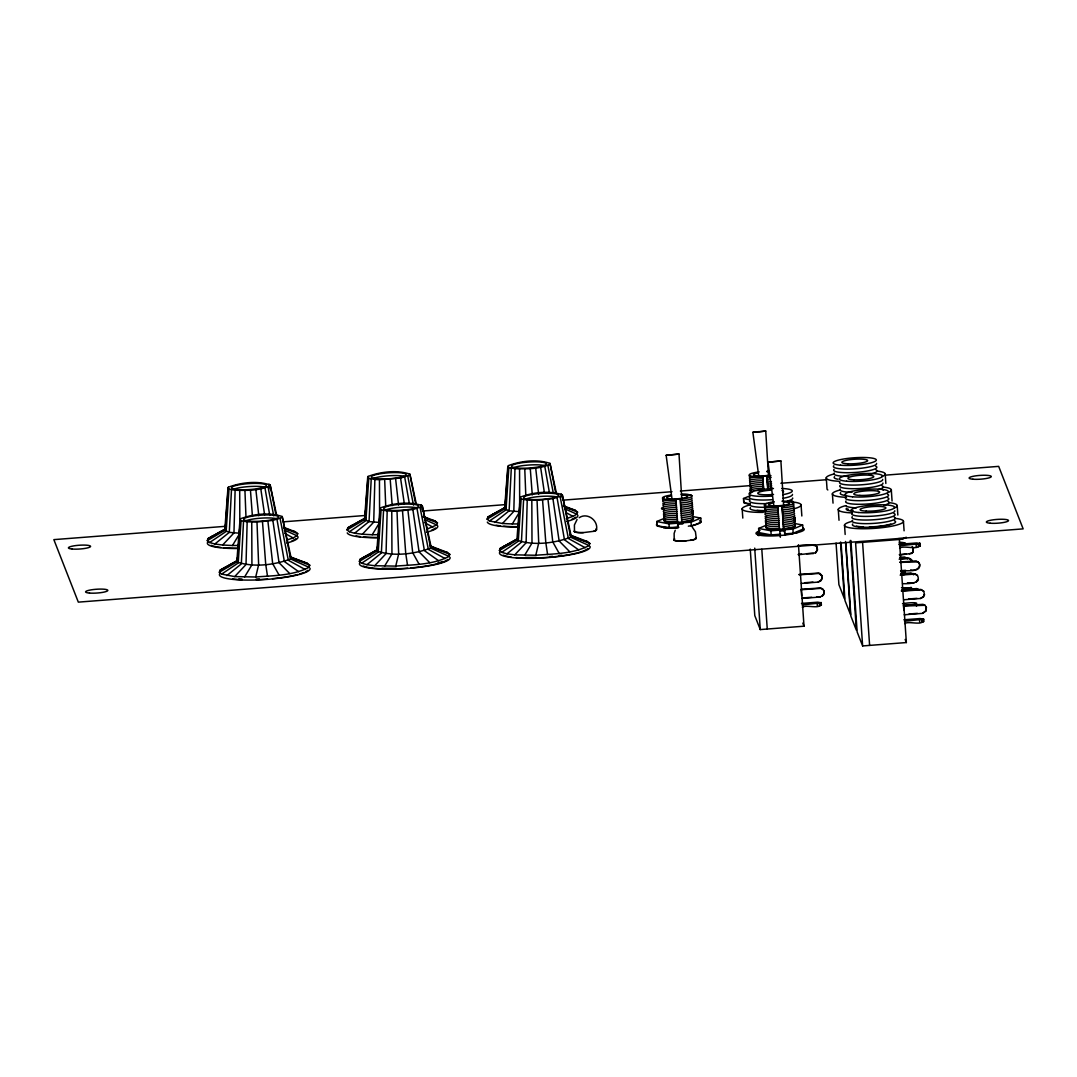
<?xml version="1.0" encoding="UTF-8"?>
<svg xmlns="http://www.w3.org/2000/svg" width="1077" height="1077" viewBox="0 0 1077 1077"><rect width="100%" height="100%" fill="white"/><g stroke="black" fill="none" stroke-linecap="round" stroke-linejoin="round"><path stroke-width="1.5" d="M664.051 516.045C663.836 508.613 662.988 517.579 664.455 516.381A14.782 2.517 -1.8 0 0 675.562 517.687L677.285 517.647M765.935 522.978C765.72 515.533 764.872 524.486 766.339 523.301A14.782 2.517 -1.8 0 0 777.446 524.62L779.169 524.58M276.627 515.048L270.152 484.946C257.12 480.517 241.167 482.442 228.311 487.235L227.947 488.218L229.024 489.079L235.109 490.25L233.965 532.953L222.629 545.029L214.835 544.006L209.598 542.525L207.282 540.667L208.049 538.581L226.076 528.565M239.996 519.787L236.805 561.925C253.566 567.606 274.083 565.129 290.602 558.963L291.073 557.711L282.201 516.516C269.156 512.087 253.216 514.025 240.359 518.818L239.996 519.787L241.073 520.649L247.158 521.82L246.014 564.536L234.678 576.599L221.633 574.095L219.331 572.25L220.098 570.164L238.125 560.134M416.382 504.265L409.906 474.163C396.861 469.734 380.908 471.672 368.065 476.451L367.701 477.434L368.778 478.296L374.863 479.467L373.719 522.17L362.384 534.246L354.575 533.223L349.338 531.742L347.036 529.897L347.804 527.797L365.83 517.781M380.019 508.896L376.829 551.034C393.603 556.715 414.107 554.238 430.638 548.072L431.096 546.82L422.224 505.625C409.193 501.195 393.24 503.134 380.383 507.927L380.019 508.896L381.096 509.758L387.182 510.929L386.051 553.645L374.702 565.721L366.907 564.698L361.67 563.204L359.355 561.359L360.122 559.273L378.148 549.243M556.472 493.495L549.997 463.393C536.952 458.964 520.999 460.902 508.142 465.695L507.792 466.664L508.869 467.526L514.954 468.697L513.81 511.413L502.474 523.489L489.429 520.972L487.114 519.127L487.894 517.041L505.921 507.011M520.07 498.045L516.879 540.169C533.653 545.864 554.157 543.373 570.689 537.221L571.147 535.969L562.275 494.76C549.243 490.345 533.29 492.27 520.433 497.062L520.07 498.045L521.147 498.907L527.232 500.078L526.101 542.781L514.752 554.857L506.957 553.834L501.72 552.353L499.405 550.495L500.172 548.408L518.199 538.392M231.474 489.766L229.293 532.348L214.835 544.006M243.523 521.349L241.329 563.917L226.87 575.589M371.228 478.982L369.034 521.564L354.575 533.223M383.547 510.458L381.366 553.026L366.907 564.698M511.306 468.226L509.125 510.794L494.666 522.466M523.597 499.593L521.416 542.175L506.957 553.834M229.024 489.079L226.143 531.459L209.598 542.525M241.073 520.649L238.192 563.029L221.633 574.095M368.778 478.296L365.897 520.676L349.338 531.742M381.096 509.758L378.215 552.138L361.67 563.204M508.869 467.526L505.988 509.906L489.429 520.972M521.147 498.907L518.266 541.287L501.72 552.353M207.282 540.667L224.756 530.342L225.591 524.068M225.955 519.047L226.708 509.004M226.951 505.651L227.812 493.939M228.055 490.587L228.311 487.235M219.331 572.25L236.805 561.925L237.519 557.321M237.882 552.299L238.502 543.925M238.879 538.904L239.619 528.861M239.861 525.509L240.359 518.818M347.036 529.897L364.511 519.558L365.588 509.933M365.965 504.911L366.705 494.868M367.069 489.847L368.065 476.451M359.355 561.359L376.829 551.034L377.542 546.429M377.785 543.077L378.525 533.034M378.902 528.013L379.642 517.97M379.885 514.618L380.383 507.927M487.114 519.127L504.601 508.802L505.678 499.176M505.921 495.824L506.782 484.112M507.038 480.759L507.779 470.716M517.835 532.226L518.575 522.17M518.831 518.831L519.693 507.105M519.935 503.767L520.433 497.062M227.947 488.218L224.756 530.342L229.293 532.348L239.875 533.25L232.47 545.514L222.629 545.029M367.701 477.434L364.511 519.558L369.034 521.564L379.629 522.466L379.454 479.696L374.863 479.467M507.792 466.664L504.601 508.802L509.125 510.794L519.72 511.696L512.315 523.96L502.474 523.489M234.678 576.599L255.72 577.003L258.642 564.765L256.986 522.008L247.158 521.82M374.702 565.721L395.744 566.112L398.665 553.888L397.009 511.117L387.182 510.929M514.752 554.857L535.794 555.261L538.715 543.023L537.06 500.253L527.232 500.078M815.599 552.824L817.322 549.62L817.174 547.358L817.483 550.01L815.599 552.824L798.394 554.736M818.13 582.105L821.011 580.193L822.02 578.161L821.159 580.597L818.13 582.105L801.423 583.411M822.37 596.254L824.093 593.05L823.945 590.788L823.878 594.531L820.203 597.008L801.827 598.435M913.215 551.734L913.283 547.991L913.215 551.734L911.721 553.443L899.524 554.978M910.63 569.921C915.571 571.981 921.791 566.448 919.166 563.109C922.854 573.327 905.757 569.881 900.749 571.106M916.406 581.984C918.681 575.199 922.733 584.528 902.553 583.653M920.485 598.475L923.366 596.564L924.376 594.517L923.527 596.954L920.485 598.475L903.778 599.768M922.572 613.365L926.085 610.497L926.301 607.159L926.233 610.888L922.572 613.365L904.182 614.792M663.822 515.439L663.944 515.062A14.782 2.571 -6 0 1 665.182 514.294M750.548 492.929L750.534 489.995A14.782 2.571 -6 0 1 751.759 489.227M750.548 492.445L750.252 489.631L750.4 490.372M275.86 514.631L270.152 484.946M289.686 556.607L307.457 563.392L309.759 565.237L308.991 567.323L290.602 558.963L282.201 516.516M286.576 540.075L293.146 537.935L296.942 535.754L297.723 533.667L295.408 531.809L283.561 527.286M415.614 503.848L409.906 474.163M429.71 545.716L447.48 552.501L449.796 554.345L449.028 556.432L430.638 548.072L422.224 505.625M427.65 528.861L436.697 524.97L437.464 522.883L435.162 521.026L423.315 516.502M555.705 493.078L549.997 463.393M569.76 534.852L587.53 541.637L589.846 543.495L589.079 545.581L570.689 537.221L562.275 494.76M566.421 518.522L572.991 516.395L576.787 514.2L577.555 512.113L575.239 510.269L563.392 505.746M675.212 530.274L674.135 533.425L674.202 539.9M692.148 509.784A14.782 2.571 -6 0 1 692.901 510.363L692.794 513.096A14.782 2.517 -1.8 0 1 683.047 515.291L681.364 515.398M794.032 516.704A14.782 2.571 -6 0 1 794.786 517.297L794.678 520.029A14.782 2.517 -1.8 0 1 784.931 522.224L783.235 522.332M244.519 577.084L251.924 564.819L251.749 522.049M362.384 534.246L372.225 534.731L379.629 522.466M384.543 566.192L391.947 553.928L391.772 511.158M524.593 555.342L531.998 543.077L531.823 500.293M577.07 519.504L574.418 524.97L574.485 531.446M905.824 537.854C908.315 535.538 900.776 541.004 898.649 538.998M909.392 553.807L912.582 552.689M499.405 550.495L516.879 540.169L517.35 538.917L500.172 548.408M235.109 490.25C246.673 490.493 259.099 490.829 269.788 485.915M256.986 522.008L272.858 520.406L281.837 517.485M379.454 479.696L400.563 478.053L409.543 475.132M255.72 577.003C273.558 575.522 292.782 575.764 308.991 567.323M397.009 511.117L412.881 509.515L421.861 506.607M514.954 468.697C526.505 468.953 538.944 469.276 549.633 464.375M395.744 566.112C413.581 564.631 432.819 564.886 449.028 556.432M537.06 500.253L552.932 498.664L561.925 495.743M579.197 517.714C587.14 512.14 598.381 520.299 596.537 529.736M535.794 555.261C553.632 553.78 572.87 554.022 589.079 545.581M899.43 545.797L920.189 543.629L916.715 542.956L898.81 544.316M802.163 604.897L821.253 602.851L817.78 602.178L801.503 603.416M899.591 548.126C903.845 544.652 921.037 551.747 920.041 543.239M802.325 607.213C806.417 604.103 821.468 610.376 821.253 602.851M904.532 621.254L923.608 619.208L920.135 618.548L903.859 619.787M904.68 623.583C908.773 620.473 923.824 626.747 923.608 619.208M208.049 538.581L225.214 529.09M220.098 570.164L237.263 560.659M347.804 527.797L364.968 518.306M360.122 559.273L377.3 549.782M487.894 517.041L505.059 507.55M661.965 507.779L662.018 508.923L664.374 509.515M678.725 527.272L669.288 528.013L657.037 525.657L656.755 521.51L663.715 518.602M749.888 503.834L743.763 502.663L743.48 498.516L750.44 495.608M691.017 522.157L700.764 518.091L701.046 522.237L691.299 526.303L691.017 522.157L669.005 523.866L656.755 521.51M780.61 534.205L771.172 534.946L758.908 532.59L758.625 528.444L765.599 525.536M758.625 528.444L770.89 530.799L792.901 529.09L802.648 525.024L802.93 529.17L793.184 533.236L785.321 533.842M211.846 536.4L215.79 535.121M351.6 525.616L354.225 524.768M223.895 567.969L227.839 566.69M491.691 514.846L494.316 513.998M363.918 557.078L370.488 554.951M503.969 546.227L510.538 544.087M903.293 605.139C922.558 604.884 919.879 600.926 902.499 603.685M671.954 498.53L666.151 455.315L679.008 454.05L681.795 499.243M758.895 477.192L752.877 432.321L758.962 431.635M679.008 454.05L666.151 455.315M759.648 431.756L765.734 431.056L768.52 476.249M774.053 507.119L768.036 462.248L774.121 461.548L780.892 460.983L783.666 506.177M780.892 460.983L768.036 462.248M595.971 529.292A11.08 1.898 -3.9 0 1 593.817 531.298L583.034 532.644A11.08 1.898 -3.9 0 1 574.351 530.974M901.476 575.105L901.328 572.776L905.367 571.9L901.893 571.227M690.276 540.385L693.534 539.752A11.08 1.898 -3.9 0 0 695.688 537.733M763.526 489.456L762.624 476.182L768.668 476.088A14.768 2.544 -3.9 0 0 771.024 475.751M779.519 529.736L777.782 506.109L783.827 506.015A14.768 2.544 -3.9 0 0 793.789 502.771A14.782 2.571 -6 0 0 788.808 501.505M695.58 538.029A11.08 1.898 -3.9 0 1 692.309 539.994L684.757 541.017A11.08 1.898 -3.9 0 1 674.714 538.971M226.399 526.249L53.85 539.631L78.325 602.137L1023.15 528.874L998.675 466.368L884.755 475.199M283.359 521.833L365.44 515.466M422.399 511.05L506.163 504.561M563.123 500.145L672.008 491.704M680.381 491.045L750.736 485.592M780.892 483.263L826.126 479.75M677.635 522.803L675.898 499.176L681.943 499.082A14.768 2.544 -3.9 0 0 691.946 495.958A14.768 2.544 -3.9 0 0 681.324 494.262M677.877 523.772C690.842 524.526 674.444 521.12 678.066 526.532M678.16 527.918L674.498 528.201A23.371 4.012 -3.9 0 1 663.674 527.986M780.327 537.275L779.761 530.692L784.487 530.328L784.945 535.35M784.621 530.678L779.761 530.692M780.044 534.852L776.382 535.134A23.371 4.012 -3.9 0 1 760.012 530.49M898.501 538.608L903.67 538.608M798.245 554.345L801.584 554.09M806.592 553.699L813.431 553.578M899.362 554.588L906.053 554.063M900.601 570.702L905.609 570.312M804.613 582.751L812.96 582.105M907.399 582.859L914.238 582.738M902.418 589.159L911.479 587.894L901.489 587.719M803.348 597.897L811.695 597.25M816.716 596.86L820.203 597.008M908.638 598.987L916.998 598.341M909.042 614.011L917.402 613.351M750.252 549.095L754.789 615.6L760.268 629.574L804.007 626.195L798.461 544.733M862.623 645.944L906.363 642.552L899.349 539.483L855.596 542.875L862.623 645.944L857.144 631.957L850.911 540.519M797.72 546.066C810.914 542.377 820.553 548.058 815.087 545.272M899.389 542.337C905.272 542.148 909.984 544.841 899.551 542.727M899.847 557.347L904.72 556.997L907.548 558.828M899.995 557.738L906.78 557.98M900.628 558.68L908.759 558.101L910.819 559.084L912.246 561.332L911.586 559.932M899.147 559.178L908.921 558.505L911.734 560.323M899.914 562.032L916.204 560.888L919.166 563.109M900.076 562.423L918.25 561.857M798.999 574.431L818.533 573.058C820.499 572.452 823.003 578.241 821.347 574.889M799.161 574.822L818.695 573.462L821.509 575.28M901.072 573.678L910.846 573.004L913.659 574.822M901.234 574.081L912.892 573.974M901.624 574.606C906.632 574.862 918.708 570.096 918.291 579.184M900.157 575.118L914.804 574.095L917.469 575.508M824.093 591.192L822.666 588.931L820.607 587.961L801.073 589.321L801.625 595.527M801.234 589.725L820.768 588.352L823.434 589.779M902.068 589.617L916.729 588.58L918.775 589.563M902.23 590.008L916.877 588.984L918.937 589.954M901.355 590.788L920.889 589.429L923.716 591.246L924.537 594.908M901.516 591.192L921.05 589.819L923.716 591.246M926.449 607.549L925.022 605.287L922.976 604.318L903.441 605.678L903.886 610.43M903.59 606.082L925.022 605.287M767.834 488.258L769.503 488.15A14.782 2.517 -1.8 0 0 771.859 487.894M681.108 511.252L682.764 511.144A14.782 2.517 -1.8 0 0 692.753 508.29A14.782 2.571 -6 0 0 692.013 507.698M681.256 513.325L682.912 513.217A14.782 2.517 -1.8 0 0 692.901 510.363L693.144 514.537L692.901 512.814M782.992 518.185L784.648 518.077A14.782 2.517 -1.8 0 0 794.638 515.223M783.127 520.258L784.796 520.151A14.782 2.517 -1.8 0 0 794.786 517.297L795.028 521.47L794.786 519.747M767.093 477.892L768.79 477.784A14.782 2.517 -1.8 0 0 771.145 477.528M767.241 479.965L768.938 479.857M767.376 482.038L769.072 481.931A14.782 2.517 -1.8 0 0 771.428 481.675M767.524 484.112L769.22 484.004A14.782 2.517 -1.8 0 0 771.576 483.748M767.659 486.185L769.355 486.077A14.782 2.517 -1.8 0 0 771.711 485.821M680.368 500.886L682.064 500.778A14.782 2.517 -1.8 0 0 692.053 497.924M680.516 502.959L682.199 502.851A14.782 2.517 -1.8 0 0 692.188 499.997M680.651 505.032L682.347 504.925A14.782 2.517 -1.8 0 0 692.336 502.07M680.799 507.105L682.481 506.998A14.782 2.517 -1.8 0 0 692.471 504.144A14.782 2.571 -6 0 0 691.73 503.551M680.933 509.179L682.63 509.071A14.782 2.517 -1.8 0 0 692.619 506.217A14.782 2.571 -6 0 0 691.865 505.625M782.252 507.819L783.948 507.698A14.782 2.517 -1.8 0 0 793.937 504.844A14.782 2.571 -6 0 0 793.184 504.265M782.387 509.892L784.083 509.784A14.782 2.517 -1.8 0 0 794.072 506.93A14.782 2.571 -6 0 0 793.318 506.338M681.499 517.472L683.195 517.364A14.782 2.517 -1.8 0 0 693.184 514.51L693.184 514.51A14.782 2.571 -6 0 0 692.43 513.931M782.535 511.965L784.231 511.858A14.782 2.517 -1.8 0 0 794.22 509.004A14.782 2.571 -6 0 0 793.466 508.411M681.647 519.545L683.33 519.437A14.782 2.517 -1.8 0 0 693.319 516.583M782.669 514.039L784.366 513.931A14.782 2.517 -1.8 0 0 794.355 511.077A14.782 2.571 -6 0 0 793.601 510.485M782.817 516.112L784.514 516.004A14.782 2.517 -1.8 0 0 794.503 513.15M783.383 524.405L785.079 524.297A14.782 2.517 -1.8 0 0 795.068 521.443A14.782 2.571 -6 0 0 794.314 520.864M783.517 526.478L785.214 526.37A14.782 2.517 -1.8 0 0 795.203 523.516A14.782 2.571 -6.2 0 0 794.449 522.937M681.781 521.658L683.478 521.551A14.782 2.517 -2.1 0 0 693.467 518.656A14.782 2.571 -6 0 0 692.713 518.077A14.768 2.544 -3.9 0 1 683.505 521.901L675.885 522.493A14.768 2.544 -3.9 0 1 665.532 519.545M783.666 528.592L785.362 528.484A14.782 2.517 -2.1 0 0 795.351 525.589A14.782 2.571 -6 0 0 794.597 525.011A14.768 2.544 -3.9 0 1 785.389 528.834L777.769 529.413A14.768 2.544 -3.9 0 1 766.178 527.192M763.687 489.86L762.785 476.586L761.062 476.68A14.768 2.544 -3.9 0 1 749.229 475.132A14.768 2.544 -3.9 0 1 759.191 471.901M677.568 521.86L675.844 521.914A14.782 2.517 -2.1 0 1 663.984 520.016A14.782 2.571 -6.2 0 1 664.24 519.316M779.452 528.794L777.729 528.834A14.782 2.517 -2.1 0 1 765.868 526.949A14.782 2.571 -6.2 0 1 766.124 526.249M762.879 478.067L761.156 478.107A14.782 2.517 -1.8 0 1 749.296 476.169A14.782 2.571 -6 0 1 749.538 475.469M763.028 480.14L761.304 480.18A14.782 2.517 -1.8 0 1 749.43 478.242A14.782 2.571 -6 0 1 749.686 477.542M763.162 482.213L761.439 482.254A14.782 2.517 -1.8 0 1 749.579 480.315A14.782 2.571 -6 0 1 749.821 479.615M763.31 484.287L761.587 484.327A14.782 2.517 -1.8 0 1 749.713 482.388A14.782 2.571 -6 0 1 749.969 481.688M763.445 486.36L761.722 486.4A14.782 2.517 -1.8 0 1 749.861 484.462A14.782 2.571 -6 0 1 750.104 483.761M763.593 488.433L761.87 488.473A14.782 2.517 -1.8 0 1 749.996 486.535A14.782 2.571 -6 0 1 750.252 485.848M676.154 501.061L674.431 501.088A14.782 2.517 -1.8 0 1 662.57 499.163A14.782 2.571 -6 0 1 664.051 497.695M676.302 503.134L674.579 503.174A14.782 2.517 -1.8 0 1 662.705 501.236A14.782 2.571 -6 0 1 662.961 500.536M676.437 505.207L674.714 505.248A14.782 2.517 -1.8 0 1 662.853 503.309M676.585 507.28L674.862 507.321A14.782 2.517 -1.8 0 1 662.988 505.382A14.782 2.571 -6 0 1 664.469 503.928M676.719 509.354L674.996 509.394A14.782 2.517 -1.8 0 1 663.136 507.455A14.782 2.571 -6 0 1 663.378 506.755M778.038 507.994L776.315 508.021A14.782 2.517 -1.8 0 1 764.455 506.096A14.782 2.571 -6 0 1 764.697 505.396M676.868 511.427L675.144 511.467A14.782 2.517 -1.8 0 1 663.27 509.529A14.782 2.571 -6 0 1 663.526 508.829M778.173 510.067L776.45 510.094A14.782 2.517 -1.8 0 1 764.589 508.169A14.782 2.571 -6 0 1 764.845 507.469M677.002 513.5L675.279 513.541A14.782 2.517 -1.8 0 1 663.419 511.602A14.782 2.571 -6 0 1 663.661 510.915M778.321 512.14L776.598 512.181A14.782 2.517 -1.8 0 1 764.737 510.242A14.782 2.571 -6 0 1 764.98 509.542M677.15 515.573L675.427 515.614A14.782 2.517 -1.8 0 1 664.307 514.294L663.917 513.971M778.456 514.214L776.732 514.254A14.782 2.517 -1.8 0 1 764.872 512.315A14.782 2.571 -6 0 1 765.128 511.615M778.604 516.287L776.88 516.327A14.782 2.517 -1.8 0 1 765.02 514.389A14.782 2.571 -6 0 1 765.262 513.689M677.393 519.733L675.71 519.76A14.782 2.517 -1.8 0 1 663.836 517.835A14.782 2.571 -6 0 1 665.317 516.368M778.738 518.36L777.015 518.4A14.782 2.517 -1.8 0 1 765.155 516.462M778.886 520.433L777.163 520.474A14.782 2.517 -1.8 0 1 765.303 518.535A14.782 2.571 -6 0 1 766.784 517.081M779.021 522.507L777.298 522.547A14.782 2.517 -1.8 0 1 766.191 521.228L765.801 520.891M779.277 526.653L777.581 526.693A14.782 2.517 -1.8 0 1 765.72 524.755A14.782 2.571 -6 0 1 765.976 524.068M765.734 431.056L752.877 432.321M512.315 523.96L518.71 523.92M372.225 534.731L378.619 534.677M232.47 545.514L238.879 545.46M918.923 545.325L920.35 545.945M922.343 620.904L923.77 621.537M743.48 498.516L749.605 499.688M794.988 523.557L802.648 525.024M693.103 516.623L700.764 518.091M663.297 509.286L661.453 508.479M571.322 509.152L575.239 510.269M583.599 540.519L587.53 541.637M431.231 519.908L435.162 521.026M443.549 551.384L447.48 552.501M291.477 530.692L295.408 531.809M307.457 563.392L290.817 557.401M565.735 507.092L570.016 508.775M570.891 535.646L582.294 540.156M424.217 517.297L429.925 519.545M430.84 546.51L442.243 551.007M285.89 528.632L290.171 530.328M563.54 506.473L577.555 512.113M571.147 535.969L589.846 543.495M423.449 517.229L437.464 522.883M431.096 546.82L449.796 554.345M283.695 528.013L297.723 533.667M291.073 557.711L309.759 565.237M565.479 509.058L576.787 514.2M425.388 519.828L436.697 524.97M284.22 529.965L296.942 535.754M565.963 512.544L572.991 516.395M585.269 547.762L568.4 538.527L560.148 496.766M424.473 522.533L432.9 527.151M445.218 558.626L428.35 549.391L420.097 507.617M284.718 533.317L293.146 537.935M305.195 569.518L288.326 560.282L280.074 518.508M578.712 549.903L564.469 539.806L557.078 497.762M438.662 560.754L424.419 550.67L417.028 508.613M298.625 571.645L284.382 561.561L277.004 519.504M750.642 490.977L751.032 491.314A14.782 2.517 -1.8 0 0 752.742 491.839M569.814 551.828L559.125 540.964L552.932 498.664M429.763 562.692L419.074 551.828L412.881 509.515M289.74 573.583L279.051 562.719L272.858 520.406M912.165 546.524L913.431 548.395M692.255 527.111L695.432 531.769L696.254 538.19M559.205 553.443L552.77 541.933L547.978 499.405M419.155 564.294L412.72 552.797L407.927 510.269M279.131 575.185L272.683 563.688L267.904 521.16M816.662 546.349L817.322 547.762M905.151 639.442L906.363 642.552M821.414 605.166L821.105 602.46M777.782 506.109L776.221 506.607A14.768 2.544 -3.9 0 1 764.374 505.059A14.768 2.544 -3.9 0 1 774.336 501.815M802.796 623.085L804.007 626.195M675.898 499.176L674.337 499.674A14.768 2.544 -3.9 0 1 662.557 498.234A14.768 2.544 -3.9 0 1 671.267 495.043M561.198 493.899L561.884 497.184M421.147 504.763L422.171 509.677M269.075 484.071L270.098 488.985M547.856 465.385L553.255 492.701M407.779 476.155L413.487 505.073M268.025 486.939L273.733 515.856M544.8 466.381L549.337 492.256M404.71 477.151L409.247 503.026M264.955 487.935L269.788 515.425M794.301 517.498L794.57 521.51L794.301 519.599M692.619 514.389L692.349 510.377L692.713 514.2M547.601 554.601L545.81 542.633L542.566 499.957M407.55 565.465L405.746 553.497L402.515 510.808M267.527 576.357L265.723 564.388L262.492 521.699M540.641 467.283L544.464 493.32M400.563 478.053L404.373 504.09M260.809 488.837L264.619 514.873M535.7 468.037L538.635 494.208M395.609 478.807L398.557 504.965M255.855 489.577L258.803 515.748M750.884 492.903L750.709 489.591L751.046 492.566M530.274 468.576L532.267 494.841M390.197 479.346L392.19 505.611M250.443 490.129L252.435 516.395M664.253 514.483L664.321 516.772L664.011 514.321M919.812 543.845L919.973 546.16M919.529 543.091L919.691 545.42M919.179 544.047L919.341 546.376M918.304 544.235L918.466 546.564M923.46 618.831L923.622 621.146M923.245 619.423L923.406 621.752M922.599 619.625L922.76 621.954M921.737 619.827L921.885 622.143M916.137 544.504L916.298 546.833M919.57 620.096L919.731 622.412M916.352 603.901L916.514 606.216M911.33 587.503L911.64 590.209M910.819 587.355L910.98 589.684M903.455 521.47L904.088 530.799M905.218 571.51L905.38 573.839M903.482 572.506L903.643 574.822M897.208 505.732L897.841 515.075M891.325 490.156L892.066 501.034M885.213 474.149L885.846 483.492M862.583 542.337L869.61 645.406M850.251 540.439L856.377 630.207L850.897 616.219L845.916 543.077M844.516 525.118L845.162 534.448M845.499 541.475L850.493 614.617L845.014 600.629L841.043 542.445M838.269 509.394L839.023 520.272M840.518 542.108L844.381 598.624L838.902 584.636L836.062 543.077M832.386 493.805L833.033 503.134M826.274 477.798L827.015 488.689A29.537 5.075 -3.9 0 0 827.836 489.954M821.859 575.899L822.168 578.551M820.889 603.066L821.037 605.382M820.243 603.268L820.405 605.597M819.382 603.457L819.53 605.786M817.214 603.726L817.362 606.055M801.1 505.113L801.84 515.991M792.901 529.09L793.184 533.236M784.487 530.328L784.77 534.475L788.431 534.192A23.371 4.012 -3.9 0 0 802.998 528.12M782.131 506.177L783.719 529.413M781.983 505.786L783.558 529.009M770.89 530.799L771.172 534.946M766.986 476.263L767.888 489.537M766.824 475.859L767.726 489.133M761.802 549.243L767.255 629.035M754.708 548.126L760.268 629.574M742.161 508.761L742.807 518.091M680.099 498.853L681.835 522.48M678.012 524.122L678.227 527.232M669.005 523.866L669.288 528.013M524.768 468.885L525.791 495.205M384.677 479.655L385.714 505.961M244.937 490.425L245.96 516.745M519.545 468.926L519.693 505.126M239.7 490.466L239.834 525.024M685.955 540.896A11.08 1.898 -3.9 0 1 674.377 539.389M699.498 520.783A22.159 3.81 -3.9 0 1 688.351 526.168M678.577 527.205A22.159 3.81 -3.9 0 1 656.889 524.082M797.936 532.253A22.159 3.81 -3.9 0 1 794.732 533.29M793.399 533.613A22.159 3.81 -3.9 0 1 765.047 535.821A22.159 3.81 -3.9 0 1 758.275 531.5M749.834 504.13A22.159 3.81 -3.9 0 1 744.113 501.128M595.648 529.332A11.08 1.898 -3.9 0 1 593.508 531.338M583.357 532.603A11.08 1.898 -3.9 0 1 574.674 530.934M681.835 495.057A10.514 1.804 -3.9 0 1 685.672 497.493A10.514 1.804 -3.9 0 1 669.625 498.745A10.514 1.804 -3.9 0 1 671.375 495.864M681.337 494.612A14.782 2.571 -6 0 1 691.905 495.851M769.759 475.105A10.514 1.804 -3.9 0 1 755.206 475.576A10.514 1.804 -3.9 0 1 758.1 472.87M766.797 471.309A14.768 2.544 -3.9 0 1 769.274 471.268M783.719 501.99A10.514 1.804 -3.9 0 1 787.543 504.426A10.514 1.804 -3.9 0 1 771.509 505.665A10.514 1.804 -3.9 0 1 773.259 502.797M781.956 501.236A14.768 2.544 -3.9 0 1 793.789 502.771M877.082 471.053A29.537 5.075 -3.9 0 1 882.144 476.492M838.781 481.271A29.537 5.075 -3.9 0 1 833.638 474.068M875.695 466.166A21.634 3.716 -3.9 0 1 856.673 472.345A21.634 3.716 -3.9 0 1 834.069 469.397M876.543 463.42A21.634 3.716 -3.9 0 1 853.59 468.899A21.634 3.716 -3.9 0 1 833.827 465.762M875.938 469.801A21.634 3.716 -3.9 0 1 869.018 474.365M848.568 476.344A21.634 3.716 -3.9 0 1 834.325 473.018M837.798 479.238A21.634 3.716 -3.9 0 1 834.567 476.653M889.09 502.636A29.537 5.075 -3.9 0 1 894.139 508.088M852.378 512.921A29.537 5.075 -3.9 0 1 845.633 505.665M853.186 510.875A19.938 3.433 -3.9 0 1 850.17 510.336M848.353 509.623A19.938 3.433 -3.9 0 1 847.855 508.761M887.69 497.749A21.634 3.716 -3.9 0 1 868.668 503.928A21.634 3.716 -3.9 0 1 846.064 500.98M887.448 494.128A21.634 3.716 -3.9 0 1 868.425 500.307A21.634 3.716 -3.9 0 1 845.822 497.345M887.933 501.384A21.634 3.716 -3.9 0 1 883.732 505.315M856.309 507.859A21.634 3.716 -3.9 0 1 845.957 505.611M852.149 511.171A21.634 3.716 -3.9 0 1 846.562 508.236M883.207 487.046A29.537 5.075 -3.9 0 1 888.256 492.499M846.495 497.332A29.537 5.075 -3.9 0 1 839.75 490.075M882.911 483.048A21.634 3.716 -3.9 0 1 859.958 488.527A21.634 3.716 -3.9 0 1 840.181 485.39M882.655 479.413A21.634 3.716 -3.9 0 1 859.715 484.906A21.634 3.716 -3.9 0 1 839.939 481.756M882.05 485.794A21.634 3.716 -3.9 0 1 877.849 489.725M852.069 492.324A21.634 3.716 -3.9 0 1 840.437 489.025M846.266 495.582A21.634 3.716 -3.9 0 1 840.679 492.647M882.305 489.429A21.634 3.716 -3.9 0 1 883.396 490.304M895.337 518.374A29.537 5.075 -3.9 0 1 894.92 525.495A29.537 5.075 -3.9 0 1 853.859 528.349A29.537 5.075 -3.9 0 1 851.88 521.389M890.867 524.001A19.938 3.433 -3.9 0 1 869.422 526.936M863.444 526.909A19.938 3.433 -3.9 0 1 856.417 526.074M893.937 513.487A21.634 3.716 -3.9 0 1 874.914 519.666A21.634 3.716 -3.9 0 1 852.311 516.718M894.785 510.74A21.634 3.716 -3.9 0 1 871.845 516.22A21.634 3.716 -3.9 0 1 852.069 513.083M894.179 517.108A21.634 3.716 -3.9 0 1 875.157 523.287A21.634 3.716 -3.9 0 1 852.567 520.339M894.435 520.743A21.634 3.716 -3.9 0 1 875.413 526.922A21.634 3.716 -3.9 0 1 852.809 523.974M792.982 502.017A29.537 5.075 -3.9 0 1 793.736 508.842M763.31 512.369A29.537 5.075 -3.9 0 1 749.525 505.032M765.814 510.606A19.938 3.433 -3.9 0 1 757.077 510.242M792.672 498.005A21.634 3.716 -3.9 0 1 787.368 501.061M771.145 503.403A21.634 3.716 -3.9 0 1 768.318 503.565M766.932 503.605A21.634 3.716 -3.9 0 1 749.955 500.347M792.43 494.37A21.634 3.716 -3.9 0 1 782.885 498.355M772.303 499.674A21.634 3.716 -3.9 0 1 749.713 496.726M782.023 490.614A12.924 2.221 -3.9 0 1 782.979 492.256M773.542 494.397A12.924 2.221 -3.9 0 1 757.804 493.481A12.924 2.221 -3.9 0 1 771.092 490.156M764.697 510.929A21.634 3.716 -3.9 0 1 750.454 507.604M765.814 507.28A21.634 3.716 -3.9 0 1 750.211 503.982M791.824 500.751A21.634 3.716 -3.9 0 1 792.564 502.636M781.835 488.487A21.634 3.716 -3.9 0 1 782.642 494.72M772.061 496.039A21.634 3.716 -3.9 0 1 749.067 493.724A21.634 3.716 -3.9 0 1 773.461 488.527M758.989 535.713A23.371 4.012 -3.9 0 1 758.195 533.68M755.785 473.193A14.782 2.571 -6 0 1 758.046 472.749M766.824 471.686A14.782 2.571 -6 0 1 769.288 471.564M762.004 490.547A14.782 2.517 -1.8 0 1 750.144 488.608A14.782 2.571 -6 0 1 751.625 487.154M575.508 517.229A43.901 7.552 -3.9 0 1 571.833 519.343M517.7 526.693A43.901 7.552 -3.9 0 1 503.673 526.195M500.388 525.859A43.901 7.552 -3.9 0 1 496.12 525.213M577.757 515.089A45.422 7.808 -3.9 0 1 566.623 521.497M518.804 526.963A45.422 7.808 -3.9 0 1 487.329 522.103M513.514 467.714A17.407 2.989 -3.9 0 1 543.535 465.385M587.8 548.597A43.901 7.552 -3.9 0 1 577.77 552.784M576.491 553.107A43.901 7.552 -3.9 0 1 549.324 557.199M547.708 557.334A43.901 7.552 -3.9 0 1 515.95 557.576M511.158 557.038A43.901 7.552 -3.9 0 1 503.349 555.153M561.938 555.207A43.901 7.552 -3.9 0 1 558.882 555.611M552.541 556.311A43.901 7.552 -3.9 0 1 549.283 556.607M536.252 557.361A43.901 7.552 -3.9 0 1 525.428 557.442M590.048 546.47A45.422 7.808 -3.9 0 1 541.879 557.98A45.422 7.808 -3.9 0 1 500.374 551.384M525.791 499.082A17.407 2.989 -3.9 0 1 555.813 496.753M435.418 527.999A43.901 7.552 -3.9 0 1 431.756 530.113M379.171 537.45A43.901 7.552 -3.9 0 1 363.582 536.965M360.297 536.629A43.901 7.552 -3.9 0 1 356.043 535.983M437.679 525.859A45.422 7.808 -3.9 0 1 426.532 532.267M378.714 537.733A45.422 7.808 -3.9 0 1 347.238 532.873M373.423 478.471A17.407 2.989 -3.9 0 1 403.444 476.142M447.749 559.461A43.901 7.552 -3.9 0 1 437.72 563.634M436.441 563.958A43.901 7.552 -3.9 0 1 420.407 566.865M418.872 567.054A43.901 7.552 -3.9 0 1 410.902 567.916M407.658 568.185A43.901 7.552 -3.9 0 1 363.299 566.004M442.687 561.507A43.901 7.552 -3.9 0 1 437.679 563.042M396.201 568.225A43.901 7.552 -3.9 0 1 382.025 568.212M449.998 557.321A45.422 7.808 -3.9 0 1 401.829 568.831A45.422 7.808 -3.9 0 1 360.324 562.248M385.741 509.946A17.407 2.989 -3.9 0 1 415.762 507.617M295.663 538.769A43.901 7.552 -3.9 0 1 292.002 540.883M237.855 548.247A43.901 7.552 -3.9 0 1 223.828 547.749M220.543 547.412A43.901 7.552 -3.9 0 1 211.227 545.325M297.925 536.642A45.422 7.808 -3.9 0 1 286.778 543.05M238.959 548.516A45.422 7.808 -3.9 0 1 208.251 541.556M233.669 489.254A17.407 2.989 -3.9 0 1 263.69 486.925M307.712 570.352A43.901 7.552 -3.9 0 1 305.585 571.752M304.051 572.466A43.901 7.552 -3.9 0 1 299.5 574.028M297.696 574.526A43.901 7.552 -3.9 0 1 272.508 578.659M267.635 579.076A43.901 7.552 -3.9 0 1 256.218 579.709M242.042 579.695A43.901 7.552 -3.9 0 1 232.592 578.982M259.395 578.982A43.901 7.552 -3.9 0 1 256.178 579.103M242.002 579.089A43.901 7.552 -3.9 0 1 238.811 578.941M309.974 568.212A45.422 7.808 -3.9 0 1 261.805 579.722A45.422 7.808 -3.9 0 1 220.3 573.139M245.718 520.837A17.407 2.989 -3.9 0 1 262.425 518.064A17.407 2.989 -3.9 0 1 277.745 519.074M765.841 519.639L766.205 523.705L765.841 519.639M89.472 593.064A11.08 1.898 -3.9 0 0 107.592 590.802A11.08 1.898 -3.9 0 0 93.187 589.563A11.08 1.898 -3.9 0 0 89.472 593.064M990.167 523.22A11.08 1.898 -3.9 0 0 1008.301 520.958A11.08 1.898 -3.9 0 0 993.896 519.733A11.08 1.898 -3.9 0 0 990.167 523.22M72.226 549.041A11.08 1.898 -3.9 0 0 90.36 546.779A11.08 1.898 -3.9 0 0 75.955 545.554A11.08 1.898 -3.9 0 0 72.226 549.041M972.935 479.211A11.08 1.898 -3.9 0 0 991.069 476.949A11.08 1.898 -3.9 0 0 976.664 475.724A11.08 1.898 -3.9 0 0 972.935 479.211M847.922 463.797A12.924 2.221 -3.9 0 0 867.645 460.687A12.924 2.221 -3.9 0 0 848.703 459.892A12.924 2.221 -3.9 0 0 847.922 463.797M840.518 465.21A21.634 3.716 -3.9 0 0 875.924 460.781A21.634 3.716 -3.9 0 0 847.801 458.398A21.634 3.716 -3.9 0 0 840.518 465.21M859.917 495.393A12.924 2.221 -3.9 0 0 879.64 492.27A12.924 2.221 -3.9 0 0 860.698 491.475A12.924 2.221 -3.9 0 0 859.917 495.393M852.526 496.793A21.634 3.716 -3.9 0 0 887.933 492.377A21.634 3.716 -3.9 0 0 859.809 489.981A21.634 3.716 -3.9 0 0 852.526 496.793M854.034 479.803A12.924 2.221 -3.9 0 0 873.757 476.68A12.924 2.221 -3.9 0 0 854.815 475.886A12.924 2.221 -3.9 0 0 854.034 479.803M846.643 481.204A21.634 3.716 -3.9 0 0 882.05 476.788A21.634 3.716 -3.9 0 0 853.926 474.392A21.634 3.716 -3.9 0 0 846.643 481.204M866.164 511.117A12.924 2.221 -3.9 0 0 885.886 508.007A12.924 2.221 -3.9 0 0 866.945 507.213A12.924 2.221 -3.9 0 0 866.164 511.117M858.773 512.517A21.634 3.716 -3.9 0 0 894.179 508.102A21.634 3.716 -3.9 0 0 866.056 505.705A21.634 3.716 -3.9 0 0 858.773 512.517M517.445 468.037A17.407 2.989 -3.9 0 0 545.931 464.483A17.407 2.989 -3.9 0 0 523.301 462.558A17.407 2.989 -3.9 0 0 517.445 468.037M529.722 499.418A17.407 2.989 -3.9 0 0 558.209 495.864A17.407 2.989 -3.9 0 0 535.579 493.926A17.407 2.989 -3.9 0 0 529.722 499.418M377.354 478.807A17.407 2.989 -3.9 0 0 405.841 475.253A17.407 2.989 -3.9 0 0 383.21 473.328A17.407 2.989 -3.9 0 0 377.354 478.807M389.672 510.269A17.407 2.989 -3.9 0 0 418.159 506.715A17.407 2.989 -3.9 0 0 395.528 504.79A17.407 2.989 -3.9 0 0 389.672 510.269M237.6 489.591A17.407 2.989 -3.9 0 0 266.086 486.037A17.407 2.989 -3.9 0 0 243.456 484.112A17.407 2.989 -3.9 0 0 237.6 489.591M249.649 521.16A17.407 2.989 -3.9 0 0 278.135 517.606A17.407 2.989 -3.9 0 0 255.505 515.681A17.407 2.989 -3.9 0 0 249.649 521.16"/></g></svg>
